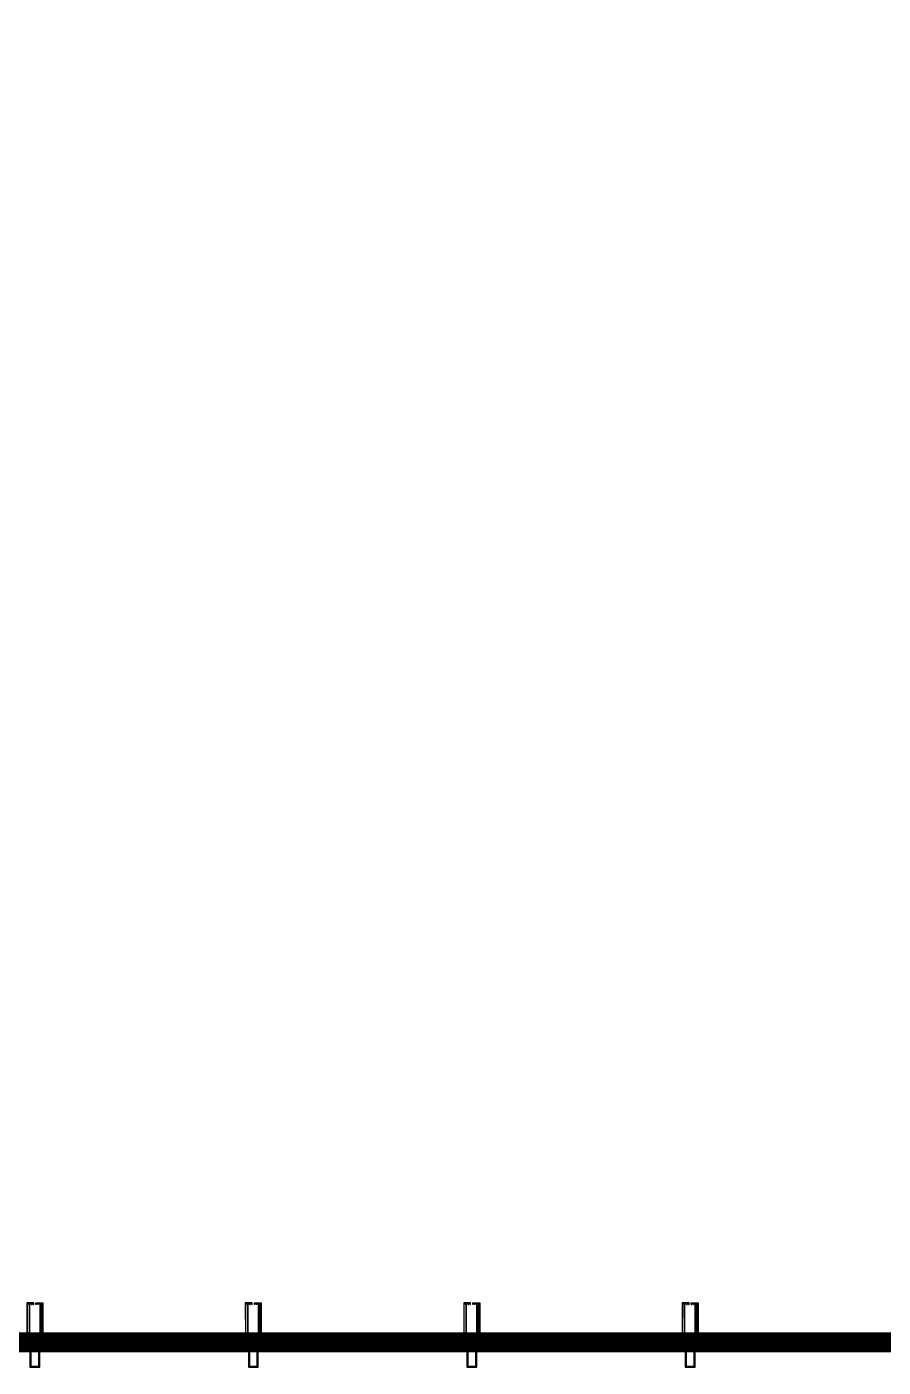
# Model space of a CAD drawing. Header units: feet. Extents: x 1421395 to 1426379, y -945253 to -943919.
# Drawn here: x 1426034.5 to 1426202.4, y -945107.1 to -944844.4 of the extents above; entities that cross this region are included whole.
import ezdxf

# ---------------------------------------------------------------- set-up
doc = ezdxf.new("R2010")
doc.units = ezdxf.units.FT
for name, color, linetype in [('04--hatch-1', 8, 'Continuous'), ('glazing', 145, 'Continuous'), ('H--metalwork', 1, 'Continuous'), ('L--windows-1', 1, 'Continuous')]:
    doc.layers.add(name, color=color, linetype=linetype)
doc.layers.add('pline', color=210, linetype='Continuous', lineweight=5)

# ---------------------------------------------------------------- blocks, each defined once
blk = doc.blocks.new('dxfhjt')
at = {"lineweight": 9}
h = blk.add_hatch(dxfattribs=at)
h.set_pattern_fill('ANSI32', color=250, scale=5, angle=900, style=0)
h.set_pattern_definition([(225, (123068.4649, -64400.1108), (1.325825215, -1.325825215), []), (225, (123067.581, -64400.1108), (1.325825215, -1.325825215), [])])
h.paths.add_polyline_path([(-56844.4, -163131.8, 0.414214), (-56844.2, -163131.6), (-56844.2, -163130.6), (-56844.6, -163129.8), (-56845.2, -163129.8), (-56845.2, -163110.5), (-56844.6, -163110.5), (-56844.2, -163109.8), (-56844.2, -163108.8, 0.414214), (-56844.4, -163108.5), (-56846.8, -163108.5, 0.414214), (-56847.1, -163108.8), (-56847.1, -163111.5), (-56849.4, -163111.5, 0.094195), (-56849.4, -163111.6), (-56849.4, -163128.8, 0.094195), (-56849.4, -163128.8), (-56847.1, -163128.8), (-56847.1, -163131.6, 0.414214), (-56846.8, -163131.8)])
h = blk.add_hatch(dxfattribs=at)
h.set_pattern_fill('ANSI32', color=250, scale=5, angle=900, style=0)
h.set_pattern_definition([(225, (120069.4656, -64400.1108), (1.325825215, -1.325825215), []), (225, (120068.5818, -64400.1108), (1.325825215, -1.325825215), [])])
h.paths.add_polyline_path([(-56844.4, -163154.1, -0.414214), (-56844.2, -163154.3), (-56844.2, -163155.3), (-56844.6, -163156), (-56845.2, -163156), (-56845.2, -163175.4), (-56844.6, -163175.4), (-56844.2, -163176.1), (-56844.2, -163177.1, -0.414214), (-56844.4, -163177.4), (-56846.8, -163177.4, -0.414214), (-56847.1, -163177.1), (-56847.1, -163174.4), (-56849.4, -163174.4, -0.094195), (-56849.4, -163174.3), (-56849.4, -163157.1, -0.094195), (-56849.4, -163157.1), (-56847.1, -163157.1), (-56847.1, -163154.3, -0.414214), (-56846.8, -163154.1)])
at = {"color": 250}
for p, q in [((-56855.6, -163137, 0), (-56874.3, -163137, 0)), ((-56874.3, -163137, 0), (-56874.3, -163139.6, 0)), ((-56874.3, -163139.9, 0), (-56874.3, -163137.3, 0)), ((-56874.3, -163137.3, 0), (-56855.6, -163137.3, 0)), ((-56874.3, -163139.6, 0), (-56864.8, -163139.6, 0)), ((-56864.8, -163139.9, 0), (-56874.3, -163139.9, 0)), ((-56864.8, -163146.3, 0), (-56874.3, -163146.3, 0)), ((-56874.3, -163146.3, 0), (-56874.3, -163149, 0)), ((-56874.3, -163149.3, 0), (-56874.3, -163146.6, 0)), ((-56874.3, -163146.6, 0), (-56864.8, -163146.6, 0)), ((-56874.3, -163149, 0), (-56855.6, -163149, 0)), ((-56855.6, -163149.3, 0), (-56874.3, -163149.3, 0)), ((-56864.8, -163146.6, 0), (-56864.8, -163139.6, 0)), ((-56864.8, -163145.1, 0), (-56864.8, -163146.3, 0)), ((-56849.4, -163132.7, 0), (-56857.4, -163132.7, 0)), ((-56849.4, -163153.2, 0), (-56857.4, -163153.2, 0)), ((-56855.6, -163139.7, 0), (-56855.6, -163144.2, 0)), ((-56855.6, -163139.7, 0), (-56851.5, -163139.7, 0)), ((-56855.6, -163146.2, 0), (-56855.6, -163141.7, 0)), ((-56855.6, -163146.2, 0), (-56835.9, -163146.2, 0)), ((-56851.5, -163139.7, 0), (-56849.4, -163139.7, 0)), ((-56851.5, -163146.2, 0), (-56849.4, -163146.2, 0)), ((-56683.9, -163102.9, 0), (-56849.4, -163102.7, 0)), ((-56849.4, -163102.7, 0), (-56849.4, -163105.7, 0)), ((-56849.4, -163105.7, 0), (-56849.4, -163111.3, 0)), ((-56849.4, -163111.3, 0), (-56847.3, -163111.3, 0)), ((-56847.3, -163129.1, 0), (-56849.4, -163129.1, 0)), ((-56849.4, -163129.1, 0), (-56849.4, -163132.2, 0)), ((-56849.4, -163132.2, 0), (-56849.4, -163132.7, 0)), ((-56849.4, -163139.7, 0), (-56835.9, -163139.7, 0)), ((-56849.4, -163146.2, 0), (-56835.9, -163146.2, 0)), ((-56849.4, -163153.7, 0), (-56849.4, -163153.2, 0)), ((-56849.4, -163156.5, 0), (-56849.4, -163153.4, 0)), ((-56847.3, -163156.8, 0), (-56849.4, -163156.8, 0)), ((-56847.3, -163111.3, 0), (-56847.3, -163108.8, 0)), ((-56847.3, -163131.6, 0), (-56847.3, -163129.1, 0)), ((-56847.3, -163154.3, 0), (-56847.3, -163156.8, 0)), ((-56846.8, -163108.3, 0), (-56844.4, -163108.3, 0)), ((-56844.4, -163132.1, 0), (-56846.8, -163132.1, 0)), ((-56844.4, -163153.8, 0), (-56846.8, -163153.8, 0)), ((-56844.5, -163110.8, 0), (-56844.9, -163110.8, 0)), ((-56844.9, -163110.8, 0), (-56844.9, -163129.6, 0)), ((-56844.9, -163129.6, 0), (-56844.5, -163129.6, 0)), ((-56844.9, -163175.1, 0), (-56844.9, -163156.3, 0)), ((-56844.9, -163156.3, 0), (-56844.5, -163156.3, 0)), ((-56843.9, -163109.9, 0), (-56844.5, -163110.8, 0)), ((-56844.5, -163129.6, 0), (-56843.9, -163130.5, 0)), ((-56844.5, -163156.3, 0), (-56843.9, -163155.4, 0)), ((-56843.9, -163108.8, 0), (-56843.9, -163109.9, 0)), ((-56843.9, -163130.5, 0), (-56843.9, -163131.6, 0)), ((-56843.9, -163155.4, 0), (-56843.9, -163154.3, 0)), ((-56839.8, -163127.3, 0), (-56839.8, -163117.4, 0)), ((-56839.8, -163137.6, 0), (-56839.8, -163129.6, 0)), ((-56839.8, -163129.6, 0), (-56837.7, -163129.6, 0)), ((-56837.7, -163137.6, 0), (-56839.8, -163137.6, 0)), ((-56837.7, -163148.2, 0), (-56839.8, -163148.2, 0)), ((-56839.8, -163148.2, 0), (-56839.8, -163156.2, 0)), ((-56839.8, -163156.2, 0), (-56837.7, -163156.2, 0)), ((-56839.8, -163158.5, 0), (-56839.8, -163168.5, 0)), ((-56835.9, -163127.6, 0), (-56839.5, -163127.6, 0)), ((-56835.9, -163158.2, 0), (-56839.5, -163158.2, 0)), ((-56839.3, -163116.9, 0), (-56688.9, -163117.1, 0)), ((-56837.3, -163137.6, 0), (-56837.6, -163137.6, 0)), ((-56837.3, -163148.2, 0), (-56837.6, -163148.2, 0)), ((-56837.5, -163129.6, 0), (-56837.3, -163129.6, 0)), ((-56837.5, -163156.2, 0), (-56837.3, -163156.2, 0)), ((-56837.3, -163129.6, 0), (-56837.3, -163130.3, 0)), ((-56837.3, -163136.9, 0), (-56837.3, -163137.6, 0)), ((-56837.3, -163148.9, 0), (-56837.3, -163148.2, 0)), ((-56837.3, -163156.2, 0), (-56837.3, -163155.5, 0)), ((-56836.9, -163130.6, 0), (-56835.9, -163130.4, 0)), ((-56835.9, -163136.9, 0), (-56836.9, -163136.7, 0)), ((-56835.9, -163149, 0), (-56836.9, -163149.2, 0)), ((-56836.9, -163155.3, 0), (-56835.9, -163155.5, 0)), ((-56835.9, -163130.4, 0), (-56835.9, -163127.6, 0)), ((-56835.9, -163139.7, 0), (-56835.9, -163136.9, 0)), ((-56835.9, -163146.2, 0), (-56835.9, -163149, 0)), ((-56835.9, -163155.5, 0), (-56835.9, -163158.2, 0)), ((-56688.7, -163125.9, 0), (-56692.3, -163125.9, 0)), ((-56692.3, -163125.9, 0), (-56692.3, -163128.6, 0)), ((-56692.3, -163128.6, 0), (-56691.3, -163128.9, 0)), ((-56691.3, -163134.9, 0), (-56692.3, -163135.2, 0)), ((-56692.3, -163135.2, 0), (-56692.3, -163136.8, 0)), ((-56692.3, -163136.8, 0), (-56692.3, -163137.9, 0)), ((-56692.3, -163137.9, 0), (-56682.4, -163137.9, 0)), ((-56692.3, -163149.4, 0), (-56692.3, -163148.3, 0)), ((-56692.3, -163148.3, 0), (-56682.4, -163148.3, 0)), ((-56692.3, -163151, 0), (-56692.3, -163149.4, 0)), ((-56691.3, -163151.3, 0), (-56692.3, -163151, 0)), ((-56692.3, -163157.6, 0), (-56691.3, -163157.3, 0)), ((-56692.3, -163160.3, 0), (-56692.3, -163157.6, 0)), ((-56688.7, -163160.3, 0), (-56692.3, -163160.3, 0)), ((-56690.9, -163128.6, 0), (-56691, -163128.3, 0)), ((-56691, -163135.5, 0), (-56690.9, -163135.2, 0)), ((-56691, -163150.7, 0), (-56690.9, -163151, 0)), ((-56690.9, -163157.6, 0), (-56691, -163157.9, 0)), ((-56690.9, -163128, 0), (-56690.9, -163127.9, 0)), ((-56690.9, -163127.9, 0), (-56688.7, -163127.9, 0)), ((-56690.9, -163135.9, 0), (-56690.9, -163135.9, 0)), ((-56690.9, -163135.9, 0), (-56690.9, -163135.9, 0)), ((-56690.9, -163150.3, 0), (-56690.9, -163150.3, 0)), ((-56690.9, -163150.3, 0), (-56690.9, -163150.4, 0)), ((-56690.9, -163158.2, 0), (-56690.9, -163158.3, 0)), ((-56690.9, -163158.3, 0), (-56688.7, -163158.3, 0)), ((-56690.4, -163135.9, 0), (-56690.5, -163135.9, 0)), ((-56690.4, -163150.3, 0), (-56690.5, -163150.3, 0)), ((-56688.9, -163135.9, 0), (-56690.4, -163135.9, 0)), ((-56688.9, -163150.3, 0), (-56690.4, -163150.3, 0)), ((-56688.4, -163117.6, 0), (-56688.4, -163125.6, 0)), ((-56688.4, -163128.2, 0), (-56688.4, -163135.4, 0)), ((-56688.4, -163158, 0), (-56688.4, -163150.8, 0)), ((-56688.4, -163168.6, 0), (-56688.4, -163160.6, 0)), ((-56682.9, -163103.3, 0), (-56683.9, -163102.9, 0)), ((-56682.4, -163104.2, 0), (-56682.9, -163103.3, 0)), ((-56682.4, -163137.9, 0), (-56682.4, -163104.2, 0)), ((-56682.4, -163148.3, 0), (-56682.4, -163182, 0)), ((-56849.4, -163179.8, 0), (-56849.4, -163174.3, 0)), ((-56849.4, -163174.6, 0), (-56847.3, -163174.6, 0)), ((-56849.4, -163183.2, 0), (-56849.4, -163180.2, 0)), ((-56683.9, -163183.3, 0), (-56849.4, -163183.2, 0)), ((-56847.3, -163174.6, 0), (-56847.3, -163177.1, 0)), ((-56846.8, -163177.6, 0), (-56844.4, -163177.6, 0)), ((-56844.5, -163175.1, 0), (-56844.9, -163175.1, 0)), ((-56843.9, -163176, 0), (-56844.5, -163175.1, 0)), ((-56843.9, -163177.1, 0), (-56843.9, -163176, 0)), ((-56839.3, -163169, 0), (-56688.9, -163169.1, 0)), ((-56682.9, -163182.9, 0), (-56683.9, -163183.3, 0)), ((-56682.4, -163182, 0), (-56682.9, -163182.9, 0))]:
    blk.add_line(p, q, dxfattribs=at)
at = {"color": 250, "lineweight": 0}
for p, q in [((-56857.4, -163119.7, 0), (-56849.4, -163132.7, 0)), ((-56849.4, -163119.7, 0), (-56857.4, -163132.7, 0)), ((-56857.4, -163166.1, 0), (-56849.4, -163153.2, 0)), ((-56849.4, -163166.1, 0), (-56857.4, -163153.2, 0))]:
    blk.add_line(p, q, dxfattribs=at)
at = {"color": 250, "lineweight": 0, "elevation": 0}
for points in [[(-56857.4, -163119.7), (-56857.4, -163132.7), (-56849.4, -163132.7), (-56849.4, -163119.7)], [(-56857.4, -163166.1), (-56857.4, -163153.2), (-56849.4, -163153.2), (-56849.4, -163166.1)]]:
    blk.add_lwpolyline(points, close=True, dxfattribs=at)
at = {"color": 250, "elevation": 0}
for points in [[(-56857.4, -163132.7), (-56857.4, -163137)], [(-56857.4, -163153.2), (-56857.4, -163149.3)], [(-56855.6, -163146.2), (-56855.6, -163137)], [(-56855.6, -163146.2), (-56855.6, -163149.3)]]:
    blk.add_lwpolyline(points, dxfattribs=at)
at = {"color": 250, "lineweight": 9, "elevation": 0}
for points in [[(-56847.1, -163111.5), (-56847.1, -163108.8, -0.414214), (-56846.8, -163108.5), (-56844.4, -163108.5, -0.414214), (-56844.2, -163108.8), (-56844.2, -163109.8), (-56844.6, -163110.5), (-56845.2, -163110.5), (-56845.2, -163129.8), (-56844.6, -163129.8), (-56844.2, -163130.6), (-56844.2, -163131.6, -0.414214), (-56844.4, -163131.8), (-56846.8, -163131.8, -0.414214), (-56847.1, -163131.6), (-56847.1, -163128.8), (-56849.4, -163128.8, -0.094195), (-56849.4, -163128.8), (-56849.4, -163111.6, -0.094195), (-56849.4, -163111.5)], [(-56847.1, -163174.4), (-56847.1, -163177.1, 0.414214), (-56846.8, -163177.4), (-56844.4, -163177.4, 0.414214), (-56844.2, -163177.1), (-56844.2, -163176.1), (-56844.6, -163175.4), (-56845.2, -163175.4), (-56845.2, -163156), (-56844.6, -163156), (-56844.2, -163155.3), (-56844.2, -163154.3, 0.414214), (-56844.4, -163154.1), (-56846.8, -163154.1, 0.414214), (-56847.1, -163154.3), (-56847.1, -163157.1), (-56849.4, -163157.1, 0.094195), (-56849.4, -163157.1), (-56849.4, -163174.3, 0.094195), (-56849.4, -163174.4)]]:
    blk.add_lwpolyline(points, format="xyb", close=True, dxfattribs=at)
at = {"color": 250, "elevation": 0}
for points in [[(-56839.8, -163113.9), (-56839.8, -163105.7), (-56688.4, -163105.9), (-56688.4, -163114.1)], [(-56839.8, -163113.9), (-56839.8, -163105.7), (-56688.4, -163105.9), (-56688.4, -163114.1)], [(-56839.8, -163172), (-56839.8, -163180.2), (-56688.4, -163180.3), (-56688.4, -163172.1)], [(-56839.8, -163172), (-56839.8, -163180.2), (-56688.4, -163180.3), (-56688.4, -163172.1)]]:
    blk.add_lwpolyline(points, close=True, dxfattribs=at)
at = {"color": 250, "lineweight": 0}
for centre, radius, start, end in [((-56853.4, -163096, 0), 7.86, 239.37139, 300.62861), ((-56853.4, -163096.8, 0), 7.86, 239.3786, 300.58251), ((-56853.4, -163097.8, 0), 7.86, 239.3786, 300.58251), ((-56853.7, -163101.4, 0), 5.73, 229.79672, 318.66136), ((-56853.7, -163102.4, 0), 5.73, 229.79672, 318.66136), ((-56853.7, -163103.6, 0), 5.73, 229.79672, 318.66136), ((-56853.7, -163105, 0), 5.73, 229.79672, 318.66136), ((-56853.7, -163106.1, 0), 5.73, 229.79672, 318.66136), ((-56853.7, -163107.2, 0), 5.73, 229.79672, 318.66136), ((-56853.7, -163108.6, 0), 5.73, 229.79672, 318.66136), ((-56853.7, -163109.7, 0), 5.73, 229.79672, 318.66136), ((-56853.7, -163111, 0), 5.73, 229.79672, 318.66136), ((-56853.7, -163112.4, 0), 5.73, 229.79672, 318.66136), ((-56853.7, -163113.4, 0), 5.73, 229.79672, 318.66136), ((-56853.7, -163172.5, 0), 5.73, 41.33864, 130.20328), ((-56853.7, -163173.5, 0), 5.73, 41.33864, 130.20328), ((-56853.7, -163174.9, 0), 5.73, 41.33864, 130.20328), ((-56853.7, -163176.2, 0), 5.73, 41.33864, 130.20328), ((-56853.7, -163177.3, 0), 5.73, 41.33864, 130.20328), ((-56853.7, -163178.6, 0), 5.73, 41.33864, 130.20328), ((-56853.7, -163179.8, 0), 5.73, 41.33864, 130.20328), ((-56853.7, -163180.9, 0), 5.73, 41.33864, 130.20328), ((-56853.7, -163182.2, 0), 5.73, 41.33864, 130.20328), ((-56853.7, -163183.4, 0), 5.73, 41.33864, 130.20328), ((-56853.7, -163184.4, 0), 5.73, 41.33864, 130.20328), ((-56853.4, -163188.1, 0), 7.86, 59.41749, 120.6214), ((-56853.4, -163189.1, 0), 7.86, 59.41749, 120.6214), ((-56853.4, -163189.9, 0), 7.86, 59.37139, 120.62861)]:
    blk.add_arc(centre, radius, start, end, dxfattribs=at)
at = {"color": 250}
for centre, radius, start, end in [((-56846.8, -163108.8, 0), 0.5, 90, 180), ((-56846.8, -163131.6, 0), 0.5, 180, 270), ((-56846.8, -163154.3, 0), 0.5, 90, 180), ((-56844.4, -163108.8, 0), 0.5, 360, 90), ((-56844.4, -163131.6, 0), 0.5, 270, 0), ((-56844.4, -163154.3, 0), 0.5, 360, 90), ((-56839.3, -163117.4, 0), 0.5, 90, 180), ((-56839.5, -163127.3, 0), 0.3, 180, 270), ((-56839.5, -163158.5, 0), 0.3, 90, 180), ((-56837.6, -163129.9, 0), 0.3, 75.78159, 104.21841), ((-56837.6, -163137.3, 0), 0.3, 258.6985, 281.3015), ((-56837.6, -163148.5, 0), 0.3, 78.6985, 101.3015), ((-56837.6, -163156, 0), 0.3, 255.78159, 284.21841), ((-56837, -163130.3, 0), 0.3, 180, 285), ((-56837, -163136.9, 0), 0.3, 75, 180), ((-56837, -163148.9, 0), 0.3, 180, 285), ((-56837, -163155.5, 0), 0.3, 75, 180), ((-56691.2, -163128.6, 0), 0.3, 255, 348.35351), ((-56691.2, -163135.2, 0), 0.3, 1.38312, 105), ((-56691.2, -163151, 0), 0.3, 255, 358.61688), ((-56691.2, -163157.6, 0), 0.3, 11.64649, 105), ((-56690.7, -163128.2, 0), 0.3, 129.59012, 195), ((-56690.7, -163135.6, 0), 0.3, 165, 230.40988), ((-56690.7, -163150.6, 0), 0.3, 129.59012, 195), ((-56690.7, -163158, 0), 0.3, 165, 230.40988), ((-56690.7, -163135.6, 0), 0.3, 240.83949, 268.2462), ((-56690.7, -163150.6, 0), 0.3, 91.7538, 119.16051), ((-56690.6, -163135.6, 0), 0.3, 246.83916, 300), ((-56690.6, -163150.6, 0), 0.3, 60, 113.16084), ((-56688.9, -163117.6, 0), 0.5, 0, 90), ((-56688.9, -163135.4, 0), 0.5, 270, 0), ((-56688.9, -163150.8, 0), 0.5, 0, 90), ((-56688.7, -163125.6, 0), 0.3, 270, 360), ((-56688.7, -163128.2, 0), 0.3, 360, 90), ((-56688.7, -163158, 0), 0.3, 270, 0), ((-56688.7, -163160.6, 0), 0.3, 360, 90), ((-56846.8, -163177.1, 0), 0.5, 180, 270), ((-56844.4, -163177.1, 0), 0.5, 270, 0), ((-56839.3, -163168.5, 0), 0.5, 180, 270), ((-56688.9, -163168.6, 0), 0.5, 270, 0)]:
    blk.add_arc(centre, radius, start, end, dxfattribs=at)
blk = doc.blocks.new('RGQ')
at = {"layer": '04--hatch-1'}
h = blk.add_hatch(dxfattribs=at)
h.set_pattern_fill('ANSI31', color=256)
h.paths.add_polyline_path([(431651, 108268.1), (431601, 108268.1), (431601, 108168.1), (431651, 108168.1)])
h.paths.add_polyline_path([(431646, 108263.1), (431646, 108173.1), (431606, 108173.1), (431606, 108263.1)], flags=16)
at = {"layer": 'H--metalwork'}
for points in [[(431601, 108268.1), (431651, 108268.1), (431651, 108168.1), (431601, 108168.1)], [(431606, 108263.1), (431646, 108263.1), (431646, 108173.1), (431606, 108173.1)]]:
    blk.add_lwpolyline(points, close=True, dxfattribs=at)
blk = doc.blocks.new('4th')
at = {"layer": 'H--metalwork', "color": 252, "elevation": 0}
for points in [[(-354218.1, -394064.3), (-354224.1, -394064.3), (-354224.1, -394025), (-354218.1, -394025)], [(-353118.1, -394064.3), (-353124.1, -394064.3), (-353124.1, -394025), (-353118.1, -394025)], [(-352018.1, -394064.3), (-352024.1, -394064.3), (-352024.1, -394025), (-352018.1, -394025)], [(-350918.1, -394064.3), (-350924.1, -394064.3), (-350924.1, -394025), (-350918.1, -394025)], [(-354196.1, -394069.7), (-354246.1, -394069.7), (-354246.1, -394064.3), (-354196.1, -394064.3)], [(-353096.1, -394069.7), (-353146.1, -394069.7), (-353146.1, -394064.3), (-353096.1, -394064.3)], [(-351996.1, -394069.7), (-352046.1, -394069.7), (-352046.1, -394064.3), (-351996.1, -394064.3)], [(-350896.1, -394069.7), (-350946.1, -394069.7), (-350946.1, -394064.3), (-350896.1, -394064.3)]]:
    blk.add_lwpolyline(points, close=True, dxfattribs=at)
at = {"layer": 'L--windows-1', "color": 5, "linetype": 'Continuous'}
for p, q in [((-346790, -394019.7, 0), (-354212.6, -394019.7, 0)), ((-346765, -394044.7, 0), (-354212.6, -394044.7, 0))]:
    blk.add_line(p, q, dxfattribs=at)
at = {"layer": '04--hatch-1', "extrusion": (-4.36337e-21, -2.01948e-28, -1), "zscale": -1, "rotation": 90}
for p in [(191078.1, -337162.3, 0), (189978.1, -337162.3, 0), (188878.1, -337162.3, 0), (187778.1, -337162.3, 0)]:
    blk.add_blockref('dxfhjt', p, dxfattribs=at)
at = {"layer": 'H--metalwork', "extrusion": (1.97784e-12, 3.38814e-21, -1), "zscale": -1}
for p in [(-77404.9, -502337.8, 0), (-78504.9, -502337.8, 0), (-79604.9, -502337.8, 0), (-80704.9, -502337.8, 0)]:
    blk.add_blockref('RGQ', p, dxfattribs=at)

msp = doc.modelspace()

# ---------------------------------------------------------------- linework, layer by layer
at = {"layer": 'pline', "color": 82, "linetype": 'Continuous', "extrusion": (-7.30952e-16, 1.25923e-06, 1), "const_width": 3.89, "elevation": -1.13}
msp.add_lwpolyline([(1425187.99, -944592.44), (1425187.99, -944983.58), (1425022.58, -944983.58), (1425022.58, -945030.28), (1425018.69, -945030.28), (1425018.69, -945102.28), (1426326.36, -945102.28), (1426326.37, -944838.61), (1426371.12, -944838.61), (1426371.12, -944421.2), (1426347.85, -944421.2), (1426347.78, -944308.34), (1426371.12, -944308.34), (1426371.12, -944253.85), (1426326.37, -944253.85), (1426326.37, -943971.69), (1425602.47, -943971.69), (1425602.48, -944504.88), (1425187.99, -944504.88), (1425187.99, -944592.44)], dxfattribs=at)

# ---------------------------------------------------------------- block references
at = {"layer": 'glazing', "color": 6, "extrusion": (1.35353e-12, 1.25923e-06, 1), "xscale": 0.03891891879323523, "yscale": 0.03891891879323523, "zscale": 0.03891891879323523}
msp.add_blockref('4th', (1439822.01, -929766.49, -1.15), dxfattribs=at)

doc.saveas('drawing.dxf')
